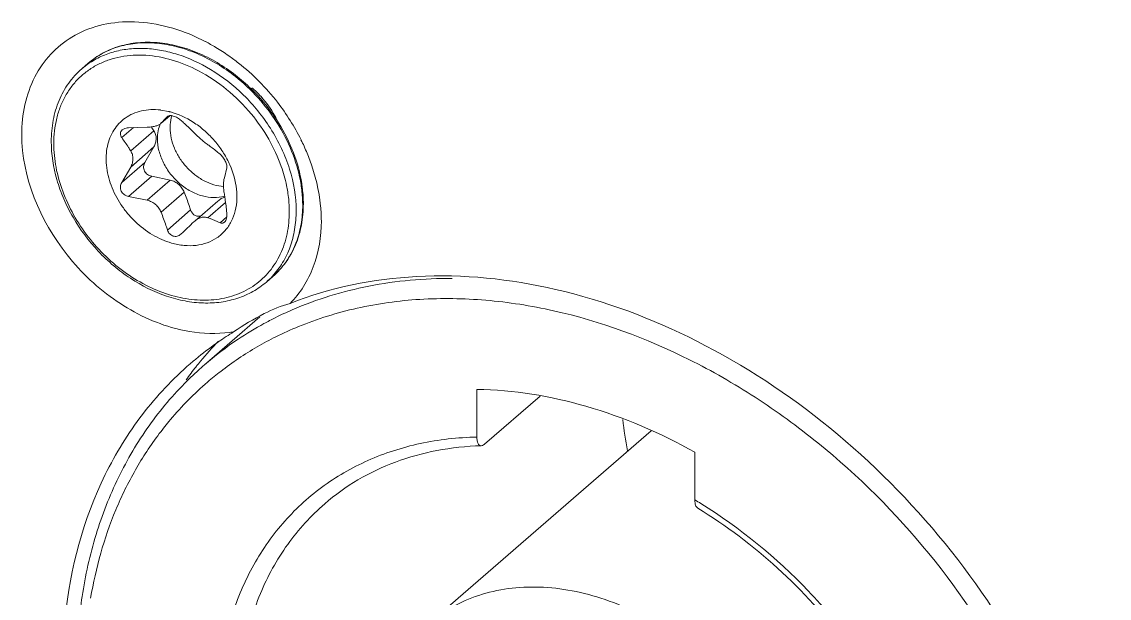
# Model space of a CAD drawing. Header units: millimetres. Extents: x 0 to 3564, y 0 to 2520.
# Drawn here: x 1774.5 to 1796.1, y 1709.03 to 1720.48 of the extents above; entities that cross this region are included whole.
import ezdxf

# ---------------------------------------------------------------- set-up
doc = ezdxf.new("R2010")
doc.units = ezdxf.units.MM
doc.layers.get('0').update_dxf_attribs({"lineweight": 13})

msp = doc.modelspace()

# ---------------------------------------------------------------- linework, layer by layer
for p, q in [((1775.692, 1719.544), (1775.822, 1719.656)), ((1777.261, 1718.727), (1777.415, 1718.699)), ((1777.258, 1718.457), (1777.268, 1718.466)), ((1777.44, 1718.614), (1777.265, 1718.463)), ((1777.439, 1718.614), (1777.268, 1718.466)), ((1777.394, 1718.597), (1777.397, 1718.6)), ((1777.394, 1718.597), (1777.398, 1718.6)), ((1776.487, 1718.178), (1776.718, 1718.378)), ((1776.623, 1718.374), (1776.99, 1718.386)), ((1777.124, 1718.314), (1776.664, 1717.915)), ((1777.124, 1717.993), (1776.664, 1717.595)), ((1776.947, 1717.686), (1777.124, 1717.993)), ((1776.487, 1717.287), (1776.947, 1717.686)), ((1776.487, 1717.287), (1776.664, 1717.595)), ((1778.574, 1717.576), (1778.524, 1717.378)), ((1776.623, 1717.012), (1777.083, 1717.411)), ((1777.45, 1717.334), (1777.083, 1717.411)), ((1777.45, 1717.334), (1776.99, 1716.936)), ((1776.99, 1716.936), (1776.623, 1717.012)), ((1777.728, 1717.094), (1777.268, 1716.695)), ((1777.394, 1716.344), (1777.855, 1716.743)), ((1778.396, 1716.92), (1777.936, 1716.521)), ((1778.549, 1716.891), (1778.198, 1716.587)), ((1777.936, 1716.521), (1777.92, 1716.507)), ((1778.438, 1716.488), (1778.572, 1716.605)), ((1777.666, 1716.266), (1777.659, 1716.259)), ((1779.359, 1715.311), (1779.488, 1715.423)), ((1778.128, 1713.667), (1779.228, 1714.619)), ((1783.538, 1713.179), (1783.538, 1712.232)), ((1783.688, 1712.089), (1784.792, 1713.046)), ((1782.58, 1708.526), (1787, 1712.355)), ((1787.868, 1710.982), (1787.868, 1711.929))]:
    msp.add_line(p, q)
for centre, radius, start, end in [((1776.349, 1716.633), 3.894, 62.5164, 65.2682), ((1776.284, 1716.507), 4.036, 59.1202, 62.5141), ((1776.215, 1716.392), 4.17, 54.8827, 59.1188), ((1776.134, 1716.277), 4.31, 51.7118, 54.8818), ((1776.728, 1718.348), 1.582, 124.704, 130.8853), ((1775.977, 1716.084), 4.56, 37.8178, 51.6638), ((1776.526, 1716.572), 3.611, 45.5101, 52.0429), ((1776.469, 1716.512), 3.694, 34.5794, 45.5293), ((1777.859, 1717.715), 1.892, 42.5817, 50.2054), ((1777.863, 1717.718), 1.887, 28.2821, 42.6026), ((1776.063, 1716.147), 4.453, 26.555, 37.8636), ((1777.108, 1717.465), 1.271, 83.079, 83.3517), ((1777.081, 1717.32), 1.419, 75.4484, 76.4199), ((1777.076, 1717.298), 1.442, 73.8955, 75.4469), ((1777.067, 1717.269), 1.472, 72.6727, 73.8956), ((1766.618, 1728.869), 14.888, 315.672, 316.3726), ((1776.52, 1716.549), 3.631, 31.941, 34.5654), ((1777.985, 1717.786), 1.748, 22.9366, 28.2323), ((1776.511, 1716.533), 3.623, 31.145, 32.4383), ((1774.219, 1716.525), 3.412, 31.6208, 33.1821), ((1776.315, 1716.277), 4.169, 22.4935, 26.5049), ((1776.477, 1716.345), 3.994, 20.2789, 22.4819), ((1777.355, 1717.003), 1.42, 5.4023, 6.0647), ((1777.654, 1716.839), 2.426, 0.0004, 0.5498), ((1708.44, 1789.324), 100.647, 313.45717, 313.65654), ((1778.236, 1716.742), 1.832, 338.4397, 339.4771), ((1778.432, 1716.636), 1.609, 317.6487, 325.487), ((1778.395, 1716.663), 1.655, 325.4575, 328.9591), ((1778.325, 1716.504), 1.579, 310.8961, 317.0314), ((1778.454, 1716.616), 1.579, 310.8956, 317.643), ((1782.598, 1708.45), 6.872, 116.457, 118.5753), ((1782.639, 1708.367), 6.965, 113.4121, 116.4559), ((1782.544, 1708.547), 6.761, 118.5648, 123.6636), ((1782.581, 1708.125), 6.811, 112.2798, 116.4518), ((1782.285, 1708.566), 6.777, 124.8267, 129.1138), ((1783.318, 1709.397), 6.825, 136.0319, 140.4963), ((1782.487, 1708.631), 6.66, 123.6622, 130.8872), ((1782.28, 1708.574), 6.767, 121.8668, 124.8251), ((1778.328, 1716.6), 2.31, 277.6227, 279.4332), ((1782.516, 1708.254), 6.667, 116.4497, 120.0564), ((1782.444, 1708.374), 6.526, 120.035, 127.7177), ((1782.292, 1708.558), 6.787, 129.1141, 130.9102), ((1783.345, 1709.375), 6.86, 140.4946, 141.6627), ((1783.397, 1709.334), 6.926, 141.6664, 144.3999), ((1782.568, 1708.541), 6.781, 132.4076, 134.8278), ((1782.551, 1708.559), 6.756, 130.8938, 132.4068), ((1782.41, 1708.419), 6.47, 127.7249, 130.6904), ((1794.441, 1713.44), 8.05, 186.1339, 190.5867), ((1782.68, 1702.312), 10.104, 58.3273, 59.1032), ((1784.926, 1707.673), 9.331, 171.4205, 174.6733)]:
    msp.add_arc(centre, radius, start, end)
for points, knots in [([(1777.979, 1720.17), (1777.568, 1720.359), (1776.904, 1720.532), (1776.046, 1720.434), (1775.667, 1720.278), (1775.499, 1720.177)], [0, 0, 0, 0, 0.528715, 0.770366, 1, 1, 1, 1]), ([(1775.499, 1720.177), (1775.344, 1720.084), (1775.057, 1719.851), (1774.621, 1719.225), (1774.501, 1718.633), (1774.501, 1718.243)], [0, 0, 0, 0, 0.239502, 0.482272, 1, 1, 1, 1]), ([(1775.822, 1719.656), (1775.911, 1719.733), (1776.108, 1719.869), (1776.444, 1720.007), (1776.812, 1720.076), (1777.2, 1720.076), (1777.599, 1720.007), (1778.138, 1719.826), (1778.516, 1719.6), (1778.747, 1719.419)], [0, 0, 0, 0, 0.11139, 0.224697, 0.341579, 0.463218, 0.590214, 0.722559, 1, 1, 1, 1]), ([(1778.746, 1719.39), (1778.513, 1719.574), (1778.134, 1719.805), (1777.591, 1719.993), (1777.192, 1720.064), (1776.804, 1720.067), (1776.438, 1720.001), (1776.104, 1719.866), (1775.909, 1719.732), (1775.822, 1719.656)], [0, 0, 0, 0, 0.280253, 0.413526, 0.540942, 0.662388, 0.778428, 0.890338, 1, 1, 1, 1]), ([(1778.246, 1719.535), (1778.044, 1719.656), (1777.725, 1719.804), (1777.283, 1719.917), (1776.96, 1719.956), (1776.647, 1719.949), (1776.35, 1719.896), (1776.073, 1719.798), (1775.905, 1719.702), (1775.827, 1719.648)], [0, 0, 0, 0, 0.276449, 0.408183, 0.53498, 0.656915, 0.774443, 0.888407, 1, 1, 1, 1]), ([(1778.01, 1719.506), (1777.843, 1719.593), (1777.504, 1719.734), (1776.978, 1719.833), (1776.552, 1719.812), (1776.238, 1719.731), (1776.022, 1719.641), (1775.824, 1719.523), (1775.647, 1719.377), (1775.493, 1719.205), (1775.365, 1719.011), (1775.263, 1718.796), (1775.165, 1718.481), (1775.137, 1718.228), (1775.137, 1718.059)], [0, 0, 0, 0, 0.141958, 0.275734, 0.401084, 0.461154, 0.519856, 0.577655, 0.635084, 0.692705, 0.751064, 0.81065, 0.871861, 1, 1, 1, 1]), ([(1775.087, 1718.102), (1775.087, 1718.244), (1775.112, 1718.523), (1775.227, 1718.917), (1775.419, 1719.266), (1775.596, 1719.46), (1775.692, 1719.544)], [0, 0, 0, 0, 0.264403, 0.517169, 0.761011, 1, 1, 1, 1]), ([(1779.439, 1718.364), (1779.288, 1718.603), (1778.931, 1719.043), (1778.485, 1719.392), (1778.246, 1719.535)], [0, 0, 0, 0, 0.503568, 1, 1, 1, 1]), ([(1779.059, 1718.648), (1778.912, 1718.825), (1778.589, 1719.148), (1778.208, 1719.402), (1778.01, 1719.506)], [0, 0, 0, 0, 0.506259, 1, 1, 1, 1]), ([(1779.568, 1718.476), (1779.458, 1718.65), (1779.208, 1718.979), (1778.907, 1719.262), (1778.746, 1719.39)], [0, 0, 0, 0, 0.500621, 1, 1, 1, 1]), ([(1776.557, 1718.568), (1776.604, 1718.601), (1776.707, 1718.66), (1776.879, 1718.716), (1777.064, 1718.74), (1777.191, 1718.735), (1777.255, 1718.728)], [0, 0, 0, 0, 0.238104, 0.482212, 0.735465, 1, 1, 1, 1]), ([(1777.506, 1718.674), (1777.667, 1718.624), (1777.902, 1718.504), (1778.173, 1718.287), (1778.358, 1718.092), (1778.515, 1717.874), (1778.677, 1717.569), (1778.749, 1717.319), (1778.767, 1717.153)], [0, 0, 0, 0, 0.244465, 0.372521, 0.502099, 0.631384, 0.758592, 1, 1, 1, 1]), ([(1777.476, 1716.085), (1777.344, 1716.123), (1777.083, 1716.239), (1776.799, 1716.457), (1776.6, 1716.671), (1776.426, 1716.904), (1776.262, 1717.22), (1776.18, 1717.558), (1776.173, 1717.82), (1776.196, 1718.004), (1776.247, 1718.175), (1776.325, 1718.329), (1776.428, 1718.462), (1776.512, 1718.536), (1776.557, 1718.568)], [0, 0, 0, 0, 0.129387, 0.265572, 0.334917, 0.404161, 0.539578, 0.667601, 0.728115, 0.786097, 0.84174, 0.895478, 0.947962, 1, 1, 1, 1]), ([(1776.99, 1718.386), (1777.018, 1718.386), (1777.072, 1718.389), (1777.147, 1718.403), (1777.21, 1718.424), (1777.245, 1718.445), (1777.258, 1718.457)], [0, 0, 0, 0, 0.299379, 0.5718, 0.806088, 1, 1, 1, 1]), ([(1777.196, 1718.158), (1777.196, 1718.211), (1777.205, 1718.314), (1777.235, 1718.414), (1777.256, 1718.46)], [0, 0, 0, 0, 0.51294, 1, 1, 1, 1]), ([(1777.398, 1718.6), (1777.4, 1718.602), (1777.412, 1718.611), (1777.427, 1718.615), (1777.438, 1718.616)], [0, 0, 0, 0, 0.219595, 1, 1, 1, 1]), ([(1777.438, 1718.616), (1777.449, 1718.617), (1777.474, 1718.616), (1777.498, 1718.611), (1777.511, 1718.607)], [0, 0, 0, 0, 0.458517, 1, 1, 1, 1]), ([(1777.446, 1718.374), (1777.446, 1718.395), (1777.449, 1718.476), (1777.463, 1718.557), (1777.482, 1718.614)], [0, 0, 0, 0, 0.257957, 1, 1, 1, 1]), ([(1777.511, 1718.607), (1777.54, 1718.599), (1777.595, 1718.574), (1777.644, 1718.539), (1777.666, 1718.519)], [0, 0, 0, 0, 0.498842, 1, 1, 1, 1]), ([(1777.666, 1718.519), (1777.688, 1718.5), (1777.774, 1718.421), (1777.859, 1718.341), (1777.92, 1718.278)], [0, 0, 0, 0, 0.247638, 1, 1, 1, 1]), ([(1779.653, 1717.606), (1779.588, 1717.793), (1779.418, 1718.16), (1779.188, 1718.491), (1779.059, 1718.648)], [0, 0, 0, 0, 0.49373, 1, 1, 1, 1]), ([(1779.601, 1718.47), (1779.718, 1718.283), (1779.913, 1717.894), (1780.029, 1717.475), (1780.061, 1717.266)], [0, 0, 0, 0, 0.510641, 1, 1, 1, 1]), ([(1774.501, 1718.243), (1774.501, 1717.391), (1775.06, 1716.075), (1776.33, 1714.888), (1777.142, 1714.496), (1777.555, 1714.388)], [0, 0, 0, 0, 0.491959, 0.753268, 1, 1, 1, 1]), ([(1776.487, 1718.178), (1776.478, 1718.19), (1776.464, 1718.216), (1776.457, 1718.258), (1776.469, 1718.3), (1776.487, 1718.322), (1776.498, 1718.331)], [0, 0, 0, 0, 0.261385, 0.505796, 0.745942, 1, 1, 1, 1]), ([(1776.498, 1718.331), (1776.506, 1718.338), (1776.543, 1718.363), (1776.589, 1718.373), (1776.623, 1718.374)], [0, 0, 0, 0, 0.231243, 1, 1, 1, 1]), ([(1777.17, 1718.158), (1777.17, 1718.185), (1777.162, 1718.24), (1777.139, 1718.291), (1777.124, 1718.314)], [0, 0, 0, 0, 0.500505, 1, 1, 1, 1]), ([(1777.446, 1718.374), (1777.446, 1718.236), (1777.495, 1718.024), (1777.63, 1717.77), (1777.767, 1717.592), (1777.932, 1717.439), (1778.115, 1717.319), (1778.309, 1717.238), (1778.444, 1717.211), (1778.51, 1717.207)], [0, 0, 0, 0, 0.241189, 0.370542, 0.502272, 0.633571, 0.76169, 0.884323, 1, 1, 1, 1]), ([(1777.92, 1718.278), (1777.964, 1718.233), (1778.033, 1718.169), (1778.127, 1718.09), (1778.175, 1718.054), (1778.198, 1718.037)], [0, 0, 0, 0, 0.515473, 0.768691, 1, 1, 1, 1]), ([(1779.95, 1716.727), (1779.95, 1717.006), (1779.877, 1717.434), (1779.665, 1717.973), (1779.52, 1718.236), (1779.439, 1718.364)], [0, 0, 0, 0, 0.481983, 0.737723, 1, 1, 1, 1]), ([(1780.047, 1717.248), (1780.015, 1717.448), (1779.905, 1717.851), (1779.721, 1718.225), (1779.611, 1718.407)], [0, 0, 0, 0, 0.488973, 1, 1, 1, 1]), ([(1779.359, 1715.311), (1779.276, 1715.24), (1779.096, 1715.113), (1778.79, 1714.979), (1778.456, 1714.902), (1778.103, 1714.885), (1777.737, 1714.926), (1777.238, 1715.059), (1776.757, 1715.301), (1776.32, 1715.628), (1775.914, 1716.014), (1775.577, 1716.465), (1775.328, 1716.959), (1775.149, 1717.456), (1775.087, 1717.847), (1775.087, 1718.102)], [0, 0, 0, 0, 0.052961, 0.106702, 0.161911, 0.21911, 0.278608, 0.340486, 0.470392, 0.537891, 0.606265, 0.742844, 0.809996, 0.875551, 1, 1, 1, 1]), ([(1775.137, 1718.059), (1775.137, 1717.902), (1775.17, 1717.579), (1775.305, 1717.102), (1775.522, 1716.636), (1775.909, 1716.054), (1776.418, 1715.564), (1777.007, 1715.213), (1777.463, 1715.034), (1777.922, 1714.945), (1778.365, 1714.948), (1778.711, 1715.031), (1778.96, 1715.144), (1779.131, 1715.25), (1779.286, 1715.376), (1779.423, 1715.521), (1779.542, 1715.685), (1779.674, 1715.928), (1779.786, 1716.27), (1779.814, 1716.56), (1779.814, 1716.709)], [0, 0, 0, 0, 0.063284, 0.129781, 0.19883, 0.269454, 0.410429, 0.478874, 0.544556, 0.606906, 0.66581, 0.721707, 0.748875, 0.775708, 0.802397, 0.829139, 0.856131, 0.883553, 0.940183, 1, 1, 1, 1]), ([(1776.664, 1717.915), (1776.65, 1717.938), (1776.593, 1718.028), (1776.533, 1718.114), (1776.487, 1718.178)], [0, 0, 0, 0, 0.254204, 1, 1, 1, 1]), ([(1777.124, 1717.993), (1777.139, 1718.019), (1777.161, 1718.072), (1777.17, 1718.129), (1777.17, 1718.158)], [0, 0, 0, 0, 0.508644, 1, 1, 1, 1]), ([(1777.196, 1718.158), (1777.196, 1718.077), (1777.218, 1717.912), (1777.293, 1717.715), (1777.379, 1717.563), (1777.481, 1717.418), (1777.635, 1717.257), (1777.849, 1717.108), (1778.079, 1717.013), (1778.31, 1716.977), (1778.46, 1716.997), (1778.529, 1717.019)], [0, 0, 0, 0, 0.121118, 0.249909, 0.316436, 0.383715, 0.518352, 0.649974, 0.775144, 0.891799, 1, 1, 1, 1]), ([(1778.198, 1718.037), (1778.219, 1718.022), (1778.301, 1717.963), (1778.38, 1717.899), (1778.438, 1717.85)], [0, 0, 0, 0, 0.254843, 1, 1, 1, 1]), ([(1776.664, 1717.595), (1776.678, 1717.62), (1776.701, 1717.673), (1776.714, 1717.758), (1776.702, 1717.842), (1776.678, 1717.892), (1776.664, 1717.915)], [0, 0, 0, 0, 0.259923, 0.511049, 0.755788, 1, 1, 1, 1]), ([(1778.438, 1717.85), (1778.459, 1717.833), (1778.499, 1717.79), (1778.538, 1717.728), (1778.561, 1717.674), (1778.572, 1717.637), (1778.577, 1717.604), (1778.576, 1717.584), (1778.574, 1717.576)], [0, 0, 0, 0, 0.260342, 0.55025, 0.68822, 0.811663, 0.916114, 1, 1, 1, 1]), ([(1777.083, 1717.411), (1777.053, 1717.417), (1777.008, 1717.435), (1776.962, 1717.476), (1776.937, 1717.514), (1776.922, 1717.557), (1776.919, 1717.602), (1776.927, 1717.646), (1776.939, 1717.673), (1776.947, 1717.686)], [0, 0, 0, 0, 0.254944, 0.382296, 0.508334, 0.632697, 0.755576, 0.877818, 1, 1, 1, 1]), ([(1779.782, 1717.103), (1779.775, 1717.145), (1779.744, 1717.316), (1779.697, 1717.483), (1779.653, 1717.606)], [0, 0, 0, 0, 0.245559, 1, 1, 1, 1]), ([(1780.45, 1716.525), (1780.45, 1716.624), (1780.429, 1717.033), (1780.331, 1717.437), (1780.223, 1717.729)], [0, 0, 0, 0, 0.24008, 1, 1, 1, 1]), ([(1778.524, 1717.378), (1778.518, 1717.358), (1778.51, 1717.312), (1778.507, 1717.236), (1778.511, 1717.149), (1778.519, 1717.089), (1778.524, 1717.058)], [0, 0, 0, 0, 0.194715, 0.43329, 0.706939, 1, 1, 1, 1]), ([(1776.623, 1717.012), (1776.592, 1717.018), (1776.548, 1717.036), (1776.502, 1717.077), (1776.477, 1717.116), (1776.462, 1717.159), (1776.459, 1717.203), (1776.467, 1717.247), (1776.479, 1717.274), (1776.487, 1717.287)], [0, 0, 0, 0, 0.254944, 0.382296, 0.508334, 0.632697, 0.755576, 0.877818, 1, 1, 1, 1]), ([(1777.728, 1717.094), (1777.716, 1717.123), (1777.686, 1717.18), (1777.622, 1717.252), (1777.542, 1717.305), (1777.481, 1717.327), (1777.45, 1717.334)], [0, 0, 0, 0, 0.250371, 0.500274, 0.750088, 1, 1, 1, 1]), ([(1780.08, 1716.862), (1780.079, 1716.894), (1780.076, 1717.023), (1780.062, 1717.152), (1780.047, 1717.248)], [0, 0, 0, 0, 0.24588, 1, 1, 1, 1]), ([(1780.061, 1717.266), (1780.066, 1717.232), (1780.085, 1717.099), (1780.093, 1716.964), (1780.093, 1716.864)], [0, 0, 0, 0, 0.254045, 1, 1, 1, 1]), ([(1777.268, 1716.695), (1777.256, 1716.725), (1777.226, 1716.782), (1777.162, 1716.854), (1777.082, 1716.907), (1777.021, 1716.928), (1776.99, 1716.936)], [0, 0, 0, 0, 0.250371, 0.500274, 0.750088, 1, 1, 1, 1]), ([(1778.774, 1716.962), (1778.771, 1716.882), (1778.75, 1716.727), (1778.671, 1716.51), (1778.547, 1716.326), (1778.382, 1716.18), (1778.183, 1716.081), (1777.959, 1716.03), (1777.718, 1716.03), (1777.556, 1716.062), (1777.476, 1716.085)], [0, 0, 0, 0, 0.130368, 0.254104, 0.373182, 0.490511, 0.609384, 0.732756, 0.862671, 1, 1, 1, 1]), ([(1777.855, 1716.743), (1777.845, 1716.772), (1777.805, 1716.89), (1777.763, 1717.007), (1777.728, 1717.094)], [0, 0, 0, 0, 0.249121, 1, 1, 1, 1]), ([(1778.534, 1716.993), (1778.509, 1716.988), (1778.46, 1716.969), (1778.417, 1716.938), (1778.396, 1716.92)], [0, 0, 0, 0, 0.479691, 1, 1, 1, 1]), ([(1778.524, 1717.058), (1778.529, 1717.027), (1778.548, 1716.903), (1778.564, 1716.778), (1778.574, 1716.685)], [0, 0, 0, 0, 0.249704, 1, 1, 1, 1]), ([(1778.768, 1717.136), (1778.77, 1717.122), (1778.774, 1717.064), (1778.775, 1717.005), (1778.774, 1716.962)], [0, 0, 0, 0, 0.253629, 1, 1, 1, 1]), ([(1779.814, 1716.709), (1779.814, 1716.741), (1779.811, 1716.873), (1779.798, 1717.005), (1779.782, 1717.103)], [0, 0, 0, 0, 0.245603, 1, 1, 1, 1]), ([(1778.055, 1716.622), (1778.035, 1716.616), (1777.992, 1716.612), (1777.93, 1716.634), (1777.882, 1716.681), (1777.862, 1716.721), (1777.855, 1716.743)], [0, 0, 0, 0, 0.240961, 0.484633, 0.737566, 1, 1, 1, 1]), ([(1779.48, 1715.428), (1779.556, 1715.51), (1779.694, 1715.693), (1779.842, 1716.008), (1779.931, 1716.357), (1779.95, 1716.602), (1779.95, 1716.727)], [0, 0, 0, 0, 0.237363, 0.481194, 0.734751, 1, 1, 1, 1]), ([(1780.093, 1716.864), (1780.093, 1716.722), (1780.069, 1716.444), (1779.953, 1716.049), (1779.761, 1715.701), (1779.585, 1715.507), (1779.488, 1715.423)], [0, 0, 0, 0, 0.264403, 0.517169, 0.761011, 1, 1, 1, 1]), ([(1779.952, 1716.1), (1779.995, 1716.215), (1780.06, 1716.459), (1780.08, 1716.711), (1780.08, 1716.839)], [0, 0, 0, 0, 0.488426, 1, 1, 1, 1]), ([(1777.394, 1716.344), (1777.385, 1716.373), (1777.345, 1716.491), (1777.302, 1716.608), (1777.268, 1716.695)], [0, 0, 0, 0, 0.249121, 1, 1, 1, 1]), ([(1778.198, 1716.587), (1778.178, 1716.594), (1778.134, 1716.603), (1778.065, 1716.596), (1777.997, 1716.568), (1777.956, 1716.538), (1777.936, 1716.521)], [0, 0, 0, 0, 0.229061, 0.466996, 0.723208, 1, 1, 1, 1]), ([(1778.438, 1716.488), (1778.419, 1716.497), (1778.34, 1716.532), (1778.259, 1716.565), (1778.198, 1716.587)], [0, 0, 0, 0, 0.243269, 1, 1, 1, 1]), ([(1778.526, 1716.5), (1778.52, 1716.495), (1778.506, 1716.486), (1778.483, 1716.479), (1778.46, 1716.48), (1778.445, 1716.485), (1778.438, 1716.488)], [0, 0, 0, 0, 0.258557, 0.502752, 0.746226, 1, 1, 1, 1]), ([(1778.574, 1716.685), (1778.576, 1716.666), (1778.577, 1716.63), (1778.569, 1716.565), (1778.548, 1716.519), (1778.526, 1716.5)], [0, 0, 0, 0, 0.282592, 0.552081, 1, 1, 1, 1]), ([(1779.828, 1714.885), (1780.03, 1715.088), (1780.357, 1715.612), (1780.45, 1716.216), (1780.45, 1716.525)], [0, 0, 0, 0, 0.480529, 1, 1, 1, 1]), ([(1777.511, 1716.222), (1777.498, 1716.226), (1777.471, 1716.238), (1777.426, 1716.276), (1777.404, 1716.316), (1777.394, 1716.344)], [0, 0, 0, 0, 0.241418, 0.48914, 1, 1, 1, 1]), ([(1777.659, 1716.259), (1777.639, 1716.242), (1777.603, 1716.221), (1777.55, 1716.215), (1777.524, 1716.219), (1777.511, 1716.222)], [0, 0, 0, 0, 0.504518, 0.75228, 1, 1, 1, 1]), ([(1779.812, 1715.81), (1779.825, 1715.83), (1779.873, 1715.914), (1779.914, 1716.001), (1779.94, 1716.069)], [0, 0, 0, 0, 0.247589, 1, 1, 1, 1]), ([(1796.095, 1701.617), (1796.095, 1703.613), (1795.208, 1706.71), (1792.917, 1710.186), (1790.64, 1712.48), (1788.009, 1714.213), (1785.201, 1715.269), (1782.406, 1715.561), (1780.624, 1715.201), (1779.828, 1714.885)], [0, 0, 0, 0, 0.250196, 0.384907, 0.5203, 0.652126, 0.77687, 0.892644, 1, 1, 1, 1]), ([(1779.872, 1714.759), (1780.358, 1714.97), (1781.405, 1715.289), (1782.494, 1715.385), (1783.048, 1715.383)], [0, 0, 0, 0, 0.489175, 1, 1, 1, 1]), ([(1779.998, 1714.427), (1780.374, 1714.581), (1781.167, 1714.827), (1782.421, 1715), (1783.735, 1714.979), (1785.563, 1714.691), (1787.377, 1714.021), (1789.087, 1713.039), (1790.75, 1711.829), (1792.592, 1709.987), (1794.024, 1707.818), (1794.862, 1705.96), (1795.46, 1704.115), (1795.662, 1702.679), (1795.662, 1701.742)], [0, 0, 0, 0, 0.05275, 0.107269, 0.16391, 0.22284, 0.347133, 0.412253, 0.478773, 0.613862, 0.748322, 0.814089, 0.878211, 1, 1, 1, 1]), ([(1779.828, 1714.885), (1779.651, 1714.837), (1779.262, 1714.672), (1778.903, 1714.453), (1778.707, 1714.321)], [0, 0, 0, 0, 0.436863, 1, 1, 1, 1]), ([(1777.555, 1714.388), (1777.647, 1714.364), (1778.001, 1714.288), (1778.37, 1714.275), (1778.635, 1714.31)], [0, 0, 0, 0, 0.261128, 1, 1, 1, 1]), ([(1777.847, 1713.687), (1777.499, 1713.386), (1776.857, 1712.703), (1775.848, 1711.066), (1775.465, 1709.622), (1775.363, 1708.643)], [0, 0, 0, 0, 0.240808, 0.485662, 1, 1, 1, 1]), ([(1775.7, 1709.065), (1775.763, 1709.48), (1775.943, 1710.291), (1776.389, 1711.436), (1776.998, 1712.47), (1777.51, 1713.075), (1777.787, 1713.35)], [0, 0, 0, 0, 0.259975, 0.511997, 0.757878, 1, 1, 1, 1]), ([(1777.233, 1712.302), (1777.304, 1712.395), (1777.595, 1712.762), (1777.926, 1713.097), (1778.192, 1713.325)], [0, 0, 0, 0, 0.251254, 1, 1, 1, 1]), ([(1787.868, 1711.929), (1787.185, 1712.313), (1785.782, 1712.918), (1784.268, 1713.167), (1783.538, 1713.179)], [0, 0, 0, 0, 0.517576, 1, 1, 1, 1]), ([(1775.869, 1709.03), (1775.97, 1709.631), (1776.215, 1710.51), (1776.739, 1711.582), (1777.06, 1712.071), (1777.233, 1712.302)], [0, 0, 0, 0, 0.510874, 0.757643, 1, 1, 1, 1]), ([(1783.538, 1712.232), (1783.159, 1712.224), (1782.417, 1712.142), (1781.366, 1711.805), (1780.434, 1711.265), (1779.65, 1710.537), (1779.037, 1709.643), (1778.614, 1708.612), (1778.389, 1707.472), (1778.367, 1706.258), (1778.546, 1705.001), (1779.053, 1703.292), (1779.928, 1701.665), (1781.092, 1700.222), (1782.418, 1698.94), (1783.583, 1698.175), (1784.404, 1697.79)], [0, 0, 0, 0, 0.057558, 0.112824, 0.166631, 0.220046, 0.274199, 0.3301, 0.388486, 0.449752, 0.513946, 0.580808, 0.720036, 0.791202, 0.862183, 1, 1, 1, 1]), ([(1783.625, 1712.06), (1783.619, 1712.06), (1783.606, 1712.062), (1783.581, 1712.075), (1783.556, 1712.109), (1783.541, 1712.165), (1783.538, 1712.208), (1783.538, 1712.232)], [0, 0, 0, 0, 0.091035, 0.182596, 0.393599, 0.666153, 1, 1, 1, 1]), ([(1783.625, 1712.06), (1783.33, 1712.051), (1782.752, 1711.989), (1781.924, 1711.762), (1781.169, 1711.405), (1780.722, 1711.085), (1780.517, 1710.907)], [0, 0, 0, 0, 0.262244, 0.514433, 0.759203, 1, 1, 1, 1]), ([(1783.688, 1712.089), (1783.683, 1712.085), (1783.664, 1712.071), (1783.642, 1712.061), (1783.625, 1712.06)], [0, 0, 0, 0, 0.291107, 1, 1, 1, 1]), ([(1780.517, 1710.907), (1780.242, 1710.669), (1779.741, 1710.117), (1779.195, 1709.123), (1778.864, 1707.992), (1778.795, 1707.193), (1778.795, 1706.784)], [0, 0, 0, 0, 0.237416, 0.480459, 0.73369, 1, 1, 1, 1]), ([(1787.002, 1697.04), (1787.389, 1696.998), (1788.155, 1696.978), (1789.266, 1697.158), (1790.284, 1697.544), (1791.176, 1698.128), (1791.916, 1698.893), (1792.482, 1699.816), (1792.859, 1700.868), (1793.007, 1701.816), (1793.028, 1702.607), (1792.983, 1703.435), (1792.72, 1704.937), (1792.035, 1706.603), (1791.041, 1708.13), (1789.849, 1709.542), (1788.765, 1710.43), (1787.985, 1710.911)], [0, 0, 0, 0, 0.059969, 0.117241, 0.172403, 0.226355, 0.280191, 0.335021, 0.391796, 0.451175, 0.481981, 0.513527, 0.578723, 0.71601, 0.787154, 0.858811, 1, 1, 1, 1]), ([(1787.923, 1710.819), (1787.903, 1710.831), (1787.882, 1710.871), (1787.87, 1710.928), (1787.868, 1710.963), (1787.868, 1710.982)], [0, 0, 0, 0, 0.407588, 0.682246, 1, 1, 1, 1]), ([(1791.188, 1698.586), (1791.374, 1698.747), (1791.722, 1699.103), (1792.154, 1699.721), (1792.491, 1700.417), (1792.812, 1701.451), (1792.937, 1702.892), (1792.656, 1704.69), (1792.089, 1706.175), (1791.452, 1707.32), (1790.692, 1708.426), (1789.561, 1709.666), (1788.488, 1710.475), (1787.923, 1710.819)], [0, 0, 0, 0, 0.051001, 0.102725, 0.155746, 0.210586, 0.326625, 0.451903, 0.585044, 0.653794, 0.723366, 0.862912, 1, 1, 1, 1]), ([(1782.58, 1708.526), (1782.723, 1708.651), (1783.039, 1708.872), (1783.576, 1709.107), (1784.165, 1709.24), (1784.791, 1709.268), (1785.44, 1709.193), (1786.331, 1708.953), (1787.417, 1708.403), (1788.552, 1707.436), (1789.307, 1706.426), (1789.753, 1705.539), (1790.073, 1704.651), (1790.183, 1703.952), (1790.183, 1703.497)], [0, 0, 0, 0, 0.051959, 0.104819, 0.159357, 0.216137, 0.275467, 0.337399, 0.467904, 0.604498, 0.742058, 0.809615, 0.875462, 1, 1, 1, 1])]:
    msp.add_open_spline(points, degree=3, knots=knots)

doc.saveas('drawing.dxf')
